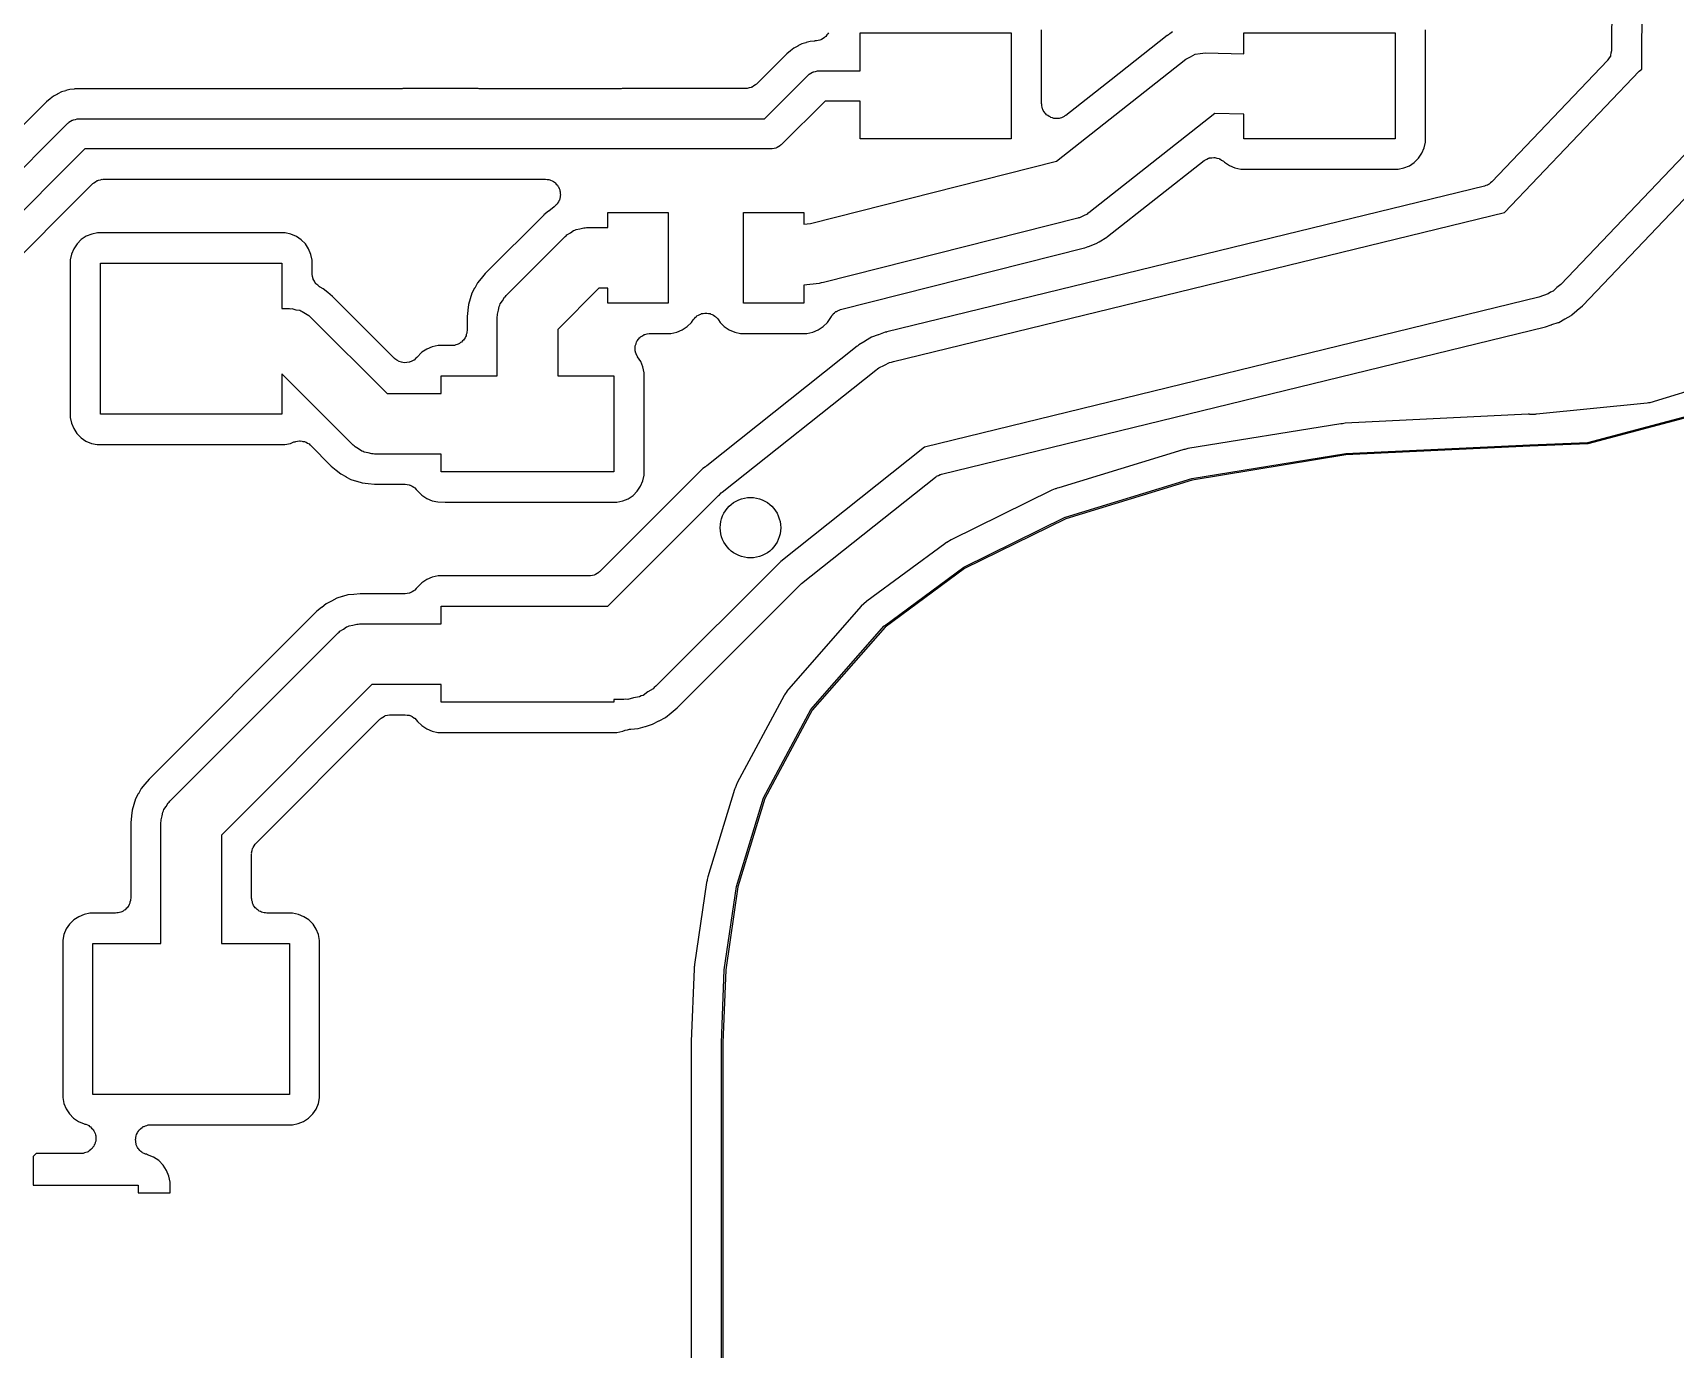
# Model space of a CAD drawing. Extents: x 69.6 to 139.6, y -158 to -61.
# Drawn here: x 123.03 to 133.89, y -107.06 to -98.35 of the extents above; entities that cross this region are included whole.
import ezdxf

# ---------------------------------------------------------------- set-up
doc = ezdxf.new("R2010")
doc.units = 0
doc.header["$MEASUREMENT"] = 0
doc.layers.add('BLACK', color=7, linetype='CONTINUOUS')

msp = doc.modelspace()

# ---------------------------------------------------------------- linework, layer by layer
at = {"layer": 'Black'}
for p, q in [((133.672, -98.5913), (133.682, -96.1559)), ((133.473, -98.1419), (133.472, -98.4656)), ((128.115, -98.4248), (128.089, -98.4383)), ((128.089, -98.4383), (128.089, -98.4385)), ((128.142, -98.4168), (128.115, -98.4248)), ((128.143, -98.4166), (128.142, -98.4168)), ((128.171, -98.4082), (128.143, -98.4165)), ((128.143, -98.4165), (128.143, -98.4166)), ((128.199, -98.4057), (128.171, -98.4082)), ((128.2, -98.4056), (128.199, -98.4057)), ((128.213, -98.4044), (128.2, -98.4056)), ((128.2, -98.4056), (128.2, -98.4056)), ((128.224, -98.4014), (128.213, -98.4044)), ((128.235, -98.3998), (128.224, -98.4014)), ((128.24, -98.3968), (128.235, -98.3998)), ((128.246, -98.3951), (128.24, -98.3968)), ((128.255, -98.3886), (128.246, -98.3951)), ((128.265, -98.3833), (128.255, -98.3886)), ((128.269, -98.3785), (128.265, -98.3833)), ((128.274, -98.3749), (128.269, -98.3785)), ((128.281, -98.3656), (128.274, -98.3749)), ((128.288, -98.3573), (128.281, -98.3656)), ((128.291, -98.3514), (128.288, -98.3573)), ((128.5, -98.6025), (128.5, -98.352)), ((128.5, -98.352), (129.5, -98.352)), ((129.5, -98.352), (129.5, -99.053)), ((129.701, -98.8192), (129.7, -98.3324)), ((130.533, -98.37), (130.161, -98.6628)), ((130.534, -98.3691), (130.533, -98.37)), ((130.541, -98.3648), (130.534, -98.3691)), ((130.545, -98.3613), (130.541, -98.3648)), ((130.55, -98.3588), (130.545, -98.3613)), ((130.567, -98.3452), (130.55, -98.3588)), ((131.04, -98.4898), (131.04, -98.352)), ((131.04, -98.352), (132.04, -98.352)), ((132.04, -98.352), (132.04, -99.053)), ((132.241, -99.0253), (132.24, -98.3324)), ((128.015, -98.4906), (127.815, -98.6907)), ((128.04, -98.4708), (128.015, -98.4906)), ((128.015, -98.4906), (128.015, -98.4906)), ((128.041, -98.4702), (128.04, -98.4704)), ((128.04, -98.4704), (128.04, -98.4708)), ((128.063, -98.452), (128.041, -98.4702)), ((128.088, -98.4388), (128.063, -98.452)), ((128.089, -98.4385), (128.088, -98.4388)), ((129.8, -99.2012), (130.656, -98.5262)), ((130.656, -98.5262), (130.687, -98.51)), ((130.687, -98.51), (130.717, -98.4937)), ((130.717, -98.4936), (130.718, -98.4934)), ((130.717, -98.4937), (130.717, -98.4936)), ((130.718, -98.4934), (130.751, -98.4884)), ((130.751, -98.4884), (130.785, -98.4834)), ((130.785, -98.4834), (131.04, -98.4898)), ((133.444, -98.5342), (132.679, -99.3376)), ((133.446, -98.5317), (133.444, -98.5342)), ((133.448, -98.5298), (133.446, -98.5317)), ((133.456, -98.5173), (133.448, -98.5298)), ((133.464, -98.5053), (133.456, -98.5173)), ((133.466, -98.4998), (133.464, -98.5024)), ((133.464, -98.5024), (133.464, -98.5053)), ((133.468, -98.4856), (133.466, -98.4998)), ((133.472, -98.4715), (133.468, -98.4856)), ((133.472, -98.4656), (133.472, -98.4686)), ((133.472, -98.4686), (133.472, -98.4715)), ((127.869, -98.92), (128.157, -98.6318)), ((128.157, -98.6318), (128.16, -98.6293)), ((128.16, -98.6293), (128.163, -98.6259)), ((128.163, -98.6259), (128.175, -98.6194)), ((128.175, -98.6194), (128.185, -98.6119)), ((128.185, -98.6119), (128.189, -98.6107)), ((128.189, -98.6107), (128.193, -98.6085)), ((128.193, -98.6085), (128.206, -98.6063)), ((128.206, -98.6063), (128.219, -98.6029)), ((128.219, -98.6029), (128.223, -98.6033)), ((128.223, -98.6033), (128.227, -98.6025)), ((128.227, -98.6025), (128.5, -98.6025)), ((132.763, -99.5394), (133.654, -98.6047)), ((133.654, -98.6047), (133.672, -98.5913)), ((123.191, -98.7563), (123.165, -98.7695)), ((123.192, -98.7558), (123.191, -98.756)), ((123.191, -98.756), (123.191, -98.7563)), ((123.217, -98.7423), (123.192, -98.7558)), ((123.245, -98.7343), (123.217, -98.7423)), ((123.246, -98.734), (123.245, -98.7341)), ((123.245, -98.7341), (123.245, -98.7343)), ((123.273, -98.7257), (123.246, -98.734)), ((123.302, -98.7232), (123.273, -98.7257)), ((123.303, -98.7231), (123.302, -98.7231)), ((123.302, -98.7231), (123.302, -98.7232)), ((123.309, -98.7225), (123.303, -98.7231)), ((125.453, -98.7225), (123.309, -98.7225)), ((125.461, -98.721), (125.453, -98.7225)), ((125.47, -98.7217), (125.461, -98.721)), ((125.476, -98.72), (125.47, -98.7217)), ((125.974, -98.72), (125.476, -98.72)), ((125.98, -98.7217), (125.974, -98.72)), ((125.989, -98.721), (125.98, -98.7217)), ((125.997, -98.7225), (125.989, -98.721)), ((126.902, -98.7225), (125.997, -98.7225)), ((126.911, -98.721), (126.902, -98.7225)), ((126.92, -98.7217), (126.911, -98.721)), ((126.926, -98.72), (126.92, -98.7217)), ((127.744, -98.72), (126.926, -98.72)), ((127.749, -98.7192), (127.744, -98.72)), ((127.753, -98.7196), (127.749, -98.7192)), ((127.766, -98.7162), (127.753, -98.7196)), ((127.779, -98.714), (127.766, -98.7162)), ((127.782, -98.7118), (127.779, -98.714)), ((127.787, -98.7106), (127.782, -98.7118)), ((127.797, -98.7031), (127.787, -98.7106)), ((127.809, -98.6966), (127.797, -98.7031)), ((127.811, -98.6932), (127.809, -98.6966)), ((127.815, -98.6907), (127.811, -98.6932)), ((130.161, -98.6628), (129.862, -98.8978)), ((123.118, -98.8081), (116.485, -105.441)), ((123.142, -98.7883), (123.118, -98.8081)), ((123.118, -98.8081), (123.118, -98.8081)), ((123.143, -98.7879), (123.142, -98.7883)), ((123.165, -98.7695), (123.143, -98.7877)), ((123.143, -98.7877), (123.143, -98.7879)), ((128.269, -98.8025), (127.981, -99.0907)), ((128.5, -98.8025), (128.269, -98.8025)), ((128.5, -99.053), (128.5, -98.8025)), ((129.702, -98.8263), (129.701, -98.8192)), ((129.702, -98.8335), (129.702, -98.8263)), ((129.705, -98.8433), (129.702, -98.8335)), ((129.707, -98.8534), (129.705, -98.8433)), ((129.71, -98.8596), (129.707, -98.8534)), ((129.712, -98.8664), (129.71, -98.8596)), ((129.719, -98.8746), (129.712, -98.8664)), ((115.559, -106.65), (123.259, -98.9493)), ((123.259, -98.9493), (123.263, -98.9468)), ((123.263, -98.9468), (123.266, -98.9434)), ((123.266, -98.9434), (123.277, -98.9369)), ((123.277, -98.9369), (123.288, -98.9294)), ((123.288, -98.9294), (123.292, -98.9282)), ((123.292, -98.9282), (123.296, -98.926)), ((123.296, -98.926), (123.309, -98.9238)), ((123.309, -98.9238), (123.321, -98.9204)), ((123.321, -98.9204), (123.326, -98.9208)), ((123.326, -98.9208), (123.33, -98.92)), ((123.33, -98.92), (127.869, -98.92)), ((129.724, -98.8835), (129.719, -98.8746)), ((129.729, -98.8881), (129.724, -98.8835)), ((129.734, -98.8937), (129.729, -98.8881)), ((129.743, -98.8992), (129.734, -98.8937)), ((129.751, -98.9058), (129.743, -98.8992)), ((129.757, -98.9083), (129.751, -98.9058)), ((129.763, -98.912), (129.757, -98.9083)), ((129.773, -98.9141), (129.763, -98.912)), ((129.783, -98.9177), (129.773, -98.9141)), ((129.79, -98.9177), (129.783, -98.9177)), ((129.797, -98.9191), (129.79, -98.9177)), ((129.808, -98.9177), (129.797, -98.9191)), ((129.818, -98.9177), (129.808, -98.9177)), ((129.825, -98.9152), (129.818, -98.9177)), ((129.832, -98.9142), (129.825, -98.9152)), ((129.841, -98.9093), (129.832, -98.9142)), ((129.851, -98.9058), (129.841, -98.9093)), ((129.856, -98.9012), (129.851, -98.9058)), ((129.862, -98.8978), (129.856, -98.9012)), ((130.847, -98.8851), (130.014, -99.5417)), ((131.04, -98.8899), (130.847, -98.8851)), ((131.04, -99.053), (131.04, -98.8899)), ((129.5, -99.053), (128.5, -99.053)), ((132.04, -99.053), (131.04, -99.053)), ((132.232, -99.1125), (132.24, -99.074)), ((132.24, -99.074), (132.241, -99.0253)), ((134.088, -99.0185), (133.137, -100.017)), ((123.371, -99.12), (115.7, -106.791)), ((127.91, -99.12), (123.371, -99.12)), ((127.914, -99.1192), (127.91, -99.12)), ((127.919, -99.1196), (127.914, -99.1192)), ((127.931, -99.1162), (127.919, -99.1196)), ((127.944, -99.114), (127.931, -99.1162)), ((127.948, -99.1118), (127.944, -99.114)), ((127.952, -99.1106), (127.948, -99.1118)), ((127.963, -99.1031), (127.952, -99.1106)), ((127.974, -99.0966), (127.963, -99.1031)), ((127.977, -99.0932), (127.974, -99.0966)), ((127.981, -99.0907), (127.977, -99.0932)), ((130.138, -99.6988), (130.776, -99.1969)), ((130.776, -99.1969), (130.779, -99.1955)), ((130.779, -99.1955), (130.781, -99.1934)), ((130.781, -99.1934), (130.794, -99.1873)), ((130.794, -99.1873), (130.806, -99.1805)), ((130.806, -99.1805), (130.809, -99.1801)), ((130.809, -99.1801), (130.812, -99.1788)), ((130.812, -99.1788), (130.827, -99.1776)), ((130.827, -99.1776), (130.841, -99.1755)), ((130.841, -99.1755), (130.844, -99.1761)), ((130.844, -99.1761), (130.847, -99.1759)), ((130.847, -99.1759), (130.861, -99.1797)), ((130.861, -99.1797), (130.875, -99.1826)), ((130.875, -99.1826), (130.877, -99.1842)), ((130.877, -99.1842), (130.88, -99.185)), ((130.88, -99.185), (130.892, -99.1933)), ((130.892, -99.1933), (130.904, -99.2009)), ((132.167, -99.2088), (132.195, -99.1811)), ((132.195, -99.1811), (132.217, -99.1486)), ((132.217, -99.1486), (132.232, -99.1125)), ((133.282, -100.155), (134.23, -99.1599)), ((128.173, -99.6131), (129.8, -99.2012)), ((130.904, -99.2009), (130.906, -99.2033)), ((130.906, -99.2033), (130.909, -99.205)), ((130.909, -99.205), (130.912, -99.2079)), ((130.912, -99.2079), (130.944, -99.2298)), ((130.944, -99.2298), (130.98, -99.245)), ((130.98, -99.245), (131.019, -99.2529)), ((131.019, -99.2529), (131.067, -99.2532)), ((131.067, -99.2532), (132.06, -99.253)), ((132.06, -99.253), (132.098, -99.2454)), ((132.098, -99.2454), (132.135, -99.2305)), ((132.135, -99.2305), (132.167, -99.2088)), ((118.65, -104.124), (123.425, -99.3493)), ((123.425, -99.3493), (123.429, -99.3468)), ((123.429, -99.3468), (123.431, -99.3434)), ((123.431, -99.3434), (123.443, -99.3369)), ((123.443, -99.3369), (123.453, -99.3294)), ((123.453, -99.3294), (123.458, -99.3282)), ((123.458, -99.3282), (123.461, -99.326)), ((123.461, -99.326), (123.474, -99.3238)), ((123.474, -99.3238), (123.487, -99.3204)), ((123.487, -99.3204), (123.491, -99.3208)), ((123.491, -99.3208), (123.496, -99.32)), ((123.496, -99.32), (126.419, -99.32)), ((126.419, -99.32), (126.43, -99.3219)), ((126.43, -99.3219), (126.441, -99.3224)), ((126.441, -99.3224), (126.447, -99.3249)), ((126.447, -99.3249), (126.453, -99.326)), ((126.453, -99.326), (126.463, -99.3315)), ((126.463, -99.3315), (126.473, -99.3357)), ((126.473, -99.3357), (126.478, -99.3401)), ((126.478, -99.3401), (126.483, -99.3434)), ((126.483, -99.3434), (126.49, -99.3518)), ((126.49, -99.3518), (126.498, -99.3592)), ((126.498, -99.3592), (126.501, -99.365)), ((126.501, -99.365), (126.506, -99.37)), ((126.506, -99.37), (126.509, -99.3803)), ((126.509, -99.3803), (126.514, -99.3901)), ((126.514, -99.3901), (126.515, -99.3965)), ((126.515, -99.3965), (126.517, -99.4026)), ((126.517, -99.4026), (126.517, -99.4136)), ((126.517, -99.4136), (126.519, -99.4245)), ((132.631, -99.3658), (128.678, -100.329)), ((132.641, -99.3613), (132.631, -99.3658)), ((132.651, -99.3582), (132.641, -99.3613)), ((132.657, -99.3544), (132.651, -99.3582)), ((132.662, -99.3518), (132.657, -99.3544)), ((132.67, -99.3442), (132.662, -99.3518)), ((132.679, -99.3376), (132.67, -99.3442)), ((126.476, -99.5018), (126.441, -99.5302)), ((126.478, -99.5005), (126.476, -99.5018)), ((126.48, -99.4988), (126.478, -99.5005)), ((126.481, -99.498), (126.48, -99.4988)), ((126.483, -99.4966), (126.481, -99.498)), ((126.487, -99.4916), (126.483, -99.4966)), ((126.493, -99.4877), (126.487, -99.4916)), ((126.499, -99.4784), (126.493, -99.4877)), ((126.506, -99.47), (126.499, -99.4784)), ((126.508, -99.4639), (126.506, -99.47)), ((126.511, -99.4584), (126.508, -99.4639)), ((126.514, -99.4477), (126.511, -99.4584)), ((126.517, -99.4374), (126.514, -99.4477)), ((126.519, -99.4245), (126.517, -99.4309)), ((126.517, -99.4309), (126.517, -99.4374)), ((126.407, -99.5574), (126.021, -99.9437)), ((126.408, -99.5565), (126.407, -99.5574)), ((126.44, -99.5309), (126.408, -99.5565)), ((126.408, -99.5565), (126.408, -99.5565)), ((126.441, -99.5302), (126.44, -99.5305)), ((126.44, -99.5305), (126.44, -99.5309)), ((126.831, -99.64), (126.831, -99.5403)), ((126.831, -99.5403), (127.23, -99.5403)), ((127.23, -99.5403), (127.23, -100.14)), ((127.73, -99.8256), (127.73, -99.5403)), ((127.73, -99.5403), (128.129, -99.5403)), ((128.129, -99.5403), (128.129, -99.6178)), ((128.129, -99.6178), (128.173, -99.6131)), ((129.94, -99.5785), (128.258, -100.004)), ((128.721, -100.525), (132.763, -99.5394)), ((129.946, -99.5756), (129.94, -99.5785)), ((129.953, -99.5746), (129.946, -99.5756)), ((129.978, -99.5614), (129.953, -99.5746)), ((130.003, -99.55), (129.978, -99.5614)), ((130.008, -99.545), (130.003, -99.55)), ((130.014, -99.5417), (130.008, -99.545)), ((123.348, -99.7193), (123.32, -99.7469)), ((123.381, -99.6976), (123.348, -99.7193)), ((123.417, -99.6826), (123.381, -99.6976)), ((123.455, -99.675), (123.417, -99.6826)), ((124.647, -99.6748), (123.455, -99.675)), ((124.696, -99.6751), (124.647, -99.6748)), ((124.734, -99.683), (124.696, -99.6751)), ((124.771, -99.6982), (124.734, -99.683)), ((124.803, -99.7201), (124.771, -99.6982)), ((124.831, -99.748), (124.803, -99.7201)), ((126.159, -100.089), (126.549, -99.6986)), ((126.549, -99.6986), (126.556, -99.6935)), ((126.556, -99.6935), (126.561, -99.6868)), ((126.561, -99.6868), (126.584, -99.6737)), ((126.584, -99.6737), (126.605, -99.6587)), ((126.605, -99.6587), (126.614, -99.6565)), ((126.614, -99.6565), (126.622, -99.6521)), ((126.622, -99.6521), (126.647, -99.6475)), ((126.647, -99.6475), (126.673, -99.6408)), ((126.673, -99.6408), (126.681, -99.6415)), ((126.681, -99.6415), (126.69, -99.64)), ((126.69, -99.64), (126.831, -99.64)), ((130.063, -99.7452), (130.082, -99.734)), ((130.082, -99.7337), (130.083, -99.7332)), ((130.082, -99.734), (130.082, -99.7337)), ((130.083, -99.7332), (130.132, -99.7035)), ((130.132, -99.7035), (130.133, -99.7028)), ((130.133, -99.7028), (130.138, -99.6988)), ((123.283, -99.8156), (123.275, -99.854)), ((123.298, -99.7794), (123.283, -99.8156)), ((123.32, -99.7469), (123.298, -99.7794)), ((124.852, -99.7807), (124.831, -99.748)), ((124.867, -99.8169), (124.852, -99.7807)), ((124.875, -99.8554), (124.867, -99.8169)), ((127.73, -99.8262), (127.73, -99.8256)), ((127.73, -99.8274), (127.73, -99.8262)), ((127.73, -100.14), (127.73, -99.8274)), ((128.371, -100.182), (129.984, -99.7739)), ((129.984, -99.7738), (129.987, -99.773)), ((129.984, -99.7739), (129.984, -99.7738)), ((129.984, -99.7738), (129.984, -99.7738)), ((129.987, -99.773), (130.01, -99.7647)), ((130.01, -99.7645), (130.011, -99.7642)), ((130.01, -99.7647), (130.01, -99.7645)), ((130.011, -99.7642), (130.063, -99.7452)), ((123.275, -99.854), (123.275, -99.9027)), ((123.275, -99.9027), (123.275, -100.895)), ((123.475, -100.875), (123.475, -99.875)), ((123.475, -99.875), (124.675, -99.875)), ((124.675, -99.875), (124.675, -100.175)), ((124.875, -99.9445), (124.875, -99.8554)), ((124.875, -99.946), (124.875, -99.9445)), ((124.875, -99.9476), (124.875, -99.946)), ((124.878, -99.9631), (124.875, -99.9476)), ((126.021, -99.9437), (125.994, -99.9756)), ((124.881, -99.9787), (124.878, -99.9631)), ((124.882, -99.98), (124.881, -99.9787)), ((124.882, -99.9816), (124.882, -99.98)), ((124.891, -99.995), (124.882, -99.9816)), ((124.898, -100.009), (124.891, -99.995)), ((124.9, -100.01), (124.898, -100.009)), ((124.9, -100.011), (124.9, -100.01)), ((124.913, -100.021), (124.9, -100.011)), ((124.925, -100.031), (124.913, -100.021)), ((124.927, -100.032), (124.925, -100.031)), ((124.928, -100.033), (124.927, -100.032)), ((124.949, -100.044), (124.928, -100.033)), ((124.979, -100.069), (124.949, -100.044)), ((125.95, -100.041), (125.932, -100.074)), ((125.951, -100.04), (125.95, -100.041)), ((125.969, -100.006), (125.951, -100.04)), ((125.951, -100.04), (125.951, -100.04)), ((125.994, -99.9764), (125.969, -100.006)), ((125.994, -99.9756), (125.994, -99.9759)), ((125.994, -99.9759), (125.994, -99.9764)), ((126.773, -100.04), (126.5, -100.313)), ((126.831, -100.04), (126.773, -100.04)), ((126.831, -100.14), (126.831, -100.04)), ((128.23, -100.009), (128.129, -100.02)), ((128.129, -100.02), (128.129, -100.14)), ((128.243, -100.005), (128.23, -100.009)), ((128.258, -100.004), (128.243, -100.005)), ((133.069, -100.067), (133.053, -100.079)), ((133.086, -100.06), (133.069, -100.067)), ((133.11, -100.037), (133.086, -100.06)), ((133.137, -100.017), (133.11, -100.037)), ((124.675, -100.175), (124.725, -100.175)), ((124.725, -100.175), (124.734, -100.177)), ((124.734, -100.177), (124.742, -100.176)), ((124.742, -100.176), (124.768, -100.183)), ((125.011, -100.096), (124.979, -100.069)), ((124.979, -100.069), (124.979, -100.069)), ((124.979, -100.069), (124.979, -100.069)), ((125.421, -100.505), (125.011, -100.096)), ((125.909, -100.149), (125.905, -100.187)), ((125.92, -100.112), (125.909, -100.149)), ((125.921, -100.111), (125.92, -100.112)), ((125.92, -100.112), (125.92, -100.112)), ((125.932, -100.074), (125.921, -100.111)), ((126.108, -100.187), (126.112, -100.162)), ((126.112, -100.162), (126.116, -100.154)), ((126.116, -100.154), (126.119, -100.145)), ((126.119, -100.145), (126.134, -100.124)), ((126.134, -100.124), (126.147, -100.101)), ((126.147, -100.101), (126.154, -100.096)), ((126.154, -100.096), (126.159, -100.089)), ((127.23, -100.14), (126.831, -100.14)), ((128.129, -100.14), (127.73, -100.14)), ((132.991, -100.101), (128.927, -101.092)), ((133.021, -100.088), (132.991, -100.101)), ((133.053, -100.079), (133.021, -100.088)), ((133.244, -100.187), (133.28, -100.157)), ((133.28, -100.157), (133.282, -100.155)), ((124.768, -100.183), (124.793, -100.187)), ((124.793, -100.187), (124.801, -100.191)), ((124.801, -100.191), (124.81, -100.194)), ((124.81, -100.194), (124.831, -100.209)), ((124.831, -100.209), (124.854, -100.222)), ((124.854, -100.222), (124.859, -100.229)), ((124.859, -100.229), (124.866, -100.234)), ((124.866, -100.234), (125.371, -100.738)), ((125.905, -100.188), (125.9, -100.229)), ((125.9, -100.229), (125.9, -100.229)), ((125.9, -100.229), (125.9, -100.23)), ((125.9, -100.23), (125.9, -100.32)), ((125.905, -100.187), (125.905, -100.188)), ((125.905, -100.188), (125.905, -100.188)), ((126.1, -100.23), (126.102, -100.221)), ((126.1, -100.62), (126.1, -100.23)), ((126.101, -100.213), (126.108, -100.187)), ((126.102, -100.221), (126.101, -100.213)), ((127.357, -100.295), (127.385, -100.268)), ((127.385, -100.268), (127.397, -100.249)), ((127.397, -100.249), (127.405, -100.242)), ((127.405, -100.242), (127.411, -100.233)), ((127.411, -100.233), (127.417, -100.229)), ((127.417, -100.229), (127.421, -100.224)), ((127.421, -100.224), (127.431, -100.22)), ((127.431, -100.22), (127.44, -100.214)), ((127.44, -100.214), (127.446, -100.212)), ((127.446, -100.212), (127.452, -100.209)), ((127.452, -100.209), (127.463, -100.208)), ((127.463, -100.208), (127.474, -100.205)), ((127.474, -100.205), (127.48, -100.206)), ((127.48, -100.206), (127.487, -100.206)), ((127.487, -100.206), (127.497, -100.208)), ((127.497, -100.208), (127.508, -100.209)), ((127.508, -100.209), (127.514, -100.212)), ((127.514, -100.212), (127.521, -100.214)), ((127.521, -100.214), (127.53, -100.22)), ((127.53, -100.22), (127.539, -100.225)), ((127.539, -100.225), (127.544, -100.23)), ((127.544, -100.23), (127.549, -100.233)), ((127.549, -100.233), (127.556, -100.242)), ((127.556, -100.242), (127.563, -100.25)), ((127.563, -100.25), (127.574, -100.267)), ((127.574, -100.267), (127.602, -100.295)), ((128.256, -100.295), (128.284, -100.268)), ((128.284, -100.268), (128.311, -100.227)), ((128.311, -100.227), (128.312, -100.227)), ((128.312, -100.227), (128.315, -100.22)), ((128.315, -100.22), (128.319, -100.216)), ((128.319, -100.216), (128.323, -100.211)), ((128.323, -100.211), (128.332, -100.204)), ((128.332, -100.204), (128.34, -100.196)), ((128.34, -100.196), (128.345, -100.194)), ((128.345, -100.194), (128.35, -100.19)), ((128.35, -100.19), (128.361, -100.187)), ((128.361, -100.187), (128.371, -100.182)), ((133.034, -100.297), (133.073, -100.283)), ((133.073, -100.283), (133.075, -100.283)), ((133.075, -100.283), (133.076, -100.282)), ((133.076, -100.282), (133.119, -100.268)), ((133.119, -100.268), (133.124, -100.267)), ((133.124, -100.267), (133.162, -100.244)), ((133.162, -100.244), (133.164, -100.244)), ((133.164, -100.244), (133.165, -100.243)), ((133.165, -100.243), (133.205, -100.221)), ((133.205, -100.221), (133.209, -100.218)), ((133.209, -100.218), (133.242, -100.189)), ((133.242, -100.189), (133.243, -100.188)), ((133.243, -100.188), (133.244, -100.187)), ((125.87, -100.39), (125.864, -100.397)), ((125.877, -100.385), (125.87, -100.39)), ((125.881, -100.377), (125.877, -100.385)), ((125.887, -100.37), (125.881, -100.377)), ((125.89, -100.362), (125.887, -100.37)), ((125.894, -100.355), (125.89, -100.362)), ((125.895, -100.346), (125.894, -100.355)), ((125.898, -100.338), (125.895, -100.346)), ((125.9, -100.32), (125.898, -100.329)), ((125.898, -100.329), (125.898, -100.338)), ((126.5, -100.313), (126.5, -100.62)), ((127.022, -100.395), (127.024, -100.393)), ((127.024, -100.393), (127.025, -100.39)), ((127.025, -100.39), (127.034, -100.379)), ((127.034, -100.379), (127.043, -100.367)), ((127.043, -100.367), (127.045, -100.366)), ((127.045, -100.366), (127.047, -100.363)), ((127.047, -100.363), (127.06, -100.356)), ((127.06, -100.356), (127.072, -100.348)), ((127.072, -100.348), (127.075, -100.347)), ((127.075, -100.347), (127.077, -100.346)), ((127.077, -100.346), (127.091, -100.343)), ((127.091, -100.343), (127.105, -100.34)), ((127.105, -100.34), (127.108, -100.34)), ((127.108, -100.34), (127.112, -100.34)), ((127.112, -100.34), (127.249, -100.34)), ((127.249, -100.34), (127.288, -100.332)), ((127.288, -100.332), (127.324, -100.317)), ((127.324, -100.317), (127.357, -100.295)), ((127.602, -100.295), (127.635, -100.317)), ((127.635, -100.317), (127.671, -100.332)), ((127.671, -100.332), (127.709, -100.34)), ((127.709, -100.34), (127.758, -100.34)), ((127.758, -100.34), (128.149, -100.34)), ((128.149, -100.34), (128.187, -100.332)), ((128.187, -100.332), (128.223, -100.317)), ((128.223, -100.317), (128.256, -100.295)), ((128.533, -100.392), (128.491, -100.416)), ((128.534, -100.391), (128.533, -100.392)), ((128.536, -100.39), (128.534, -100.391)), ((128.575, -100.365), (128.536, -100.39)), ((128.621, -100.349), (128.575, -100.365)), ((128.622, -100.349), (128.621, -100.349)), ((128.623, -100.349), (128.622, -100.349)), ((128.667, -100.332), (128.623, -100.349)), ((128.674, -100.331), (128.667, -100.332)), ((128.678, -100.329), (128.674, -100.331)), ((129.038, -101.271), (133.034, -100.297)), ((125.567, -100.499), (125.562, -100.504)), ((125.601, -100.465), (125.567, -100.499)), ((125.567, -100.499), (125.567, -100.499)), ((125.634, -100.443), (125.601, -100.465)), ((125.67, -100.428), (125.634, -100.443)), ((125.709, -100.42), (125.67, -100.428)), ((125.8, -100.42), (125.709, -100.42)), ((125.809, -100.419), (125.8, -100.42)), ((125.817, -100.419), (125.809, -100.419)), ((125.826, -100.416), (125.817, -100.419)), ((125.834, -100.414), (125.826, -100.416)), ((125.842, -100.41), (125.834, -100.414)), ((125.85, -100.407), (125.842, -100.41)), ((125.857, -100.401), (125.85, -100.407)), ((125.864, -100.397), (125.857, -100.401)), ((127.012, -100.429), (127.013, -100.426)), ((127.013, -100.443), (127.012, -100.429)), ((127.013, -100.422), (127.018, -100.409)), ((127.013, -100.426), (127.013, -100.422)), ((127.013, -100.457), (127.013, -100.443)), ((127.014, -100.46), (127.013, -100.457)), ((127.014, -100.463), (127.014, -100.46)), ((127.02, -100.476), (127.014, -100.463)), ((127.018, -100.409), (127.022, -100.395)), ((127.025, -100.49), (127.02, -100.476)), ((127.027, -100.492), (127.025, -100.49)), ((127.028, -100.495), (127.027, -100.492)), ((127.049, -100.526), (127.028, -100.495)), ((128.48, -100.425), (127.486, -101.216)), ((128.482, -100.424), (128.48, -100.425)), ((128.485, -100.422), (128.482, -100.424)), ((128.491, -100.416), (128.485, -100.422)), ((125.147, -101.079), (124.675, -100.608)), ((124.675, -100.608), (124.675, -100.875)), ((125.422, -100.506), (125.421, -100.505)), ((125.422, -100.507), (125.422, -100.506)), ((125.436, -100.516), (125.422, -100.507)), ((125.45, -100.525), (125.436, -100.516)), ((125.45, -100.526), (125.45, -100.525)), ((125.451, -100.526), (125.45, -100.526)), ((125.467, -100.53), (125.451, -100.526)), ((125.483, -100.534), (125.467, -100.53)), ((125.484, -100.534), (125.483, -100.534)), ((125.485, -100.535), (125.484, -100.534)), ((125.501, -100.533), (125.485, -100.535)), ((125.518, -100.531), (125.501, -100.533)), ((125.519, -100.531), (125.518, -100.531)), ((125.534, -100.524), (125.519, -100.531)), ((125.519, -100.531), (125.519, -100.531)), ((125.549, -100.517), (125.534, -100.524)), ((125.55, -100.516), (125.549, -100.517)), ((125.551, -100.516), (125.55, -100.516)), ((125.562, -100.504), (125.551, -100.516)), ((127.064, -100.562), (127.049, -100.526)), ((127.072, -100.601), (127.064, -100.562)), ((127.072, -101.228), (127.072, -100.601)), ((127.588, -101.39), (128.605, -100.582)), ((128.605, -100.582), (128.616, -100.575)), ((128.616, -100.575), (128.625, -100.567)), ((128.625, -100.567), (128.662, -100.551)), ((128.662, -100.551), (128.696, -100.532)), ((128.696, -100.532), (128.709, -100.53)), ((128.709, -100.53), (128.721, -100.525)), ((134.415, -100.589), (133.726, -100.798)), ((125.728, -100.738), (125.728, -100.62)), ((125.728, -100.62), (126.1, -100.62)), ((126.5, -100.62), (126.871, -100.62)), ((126.871, -100.62), (126.871, -101.255)), ((133.314, -101.061), (134.655, -100.704)), ((134.659, -100.714), (133.316, -101.071)), ((125.371, -100.738), (125.728, -100.738)), ((133.707, -100.802), (132.976, -100.875)), ((133.716, -100.8), (133.707, -100.802)), ((133.726, -100.798), (133.716, -100.8)), ((123.275, -100.895), (123.283, -100.933)), ((123.283, -100.933), (123.298, -100.969)), ((124.675, -100.875), (123.475, -100.875)), ((131.687, -100.937), (131.682, -100.938)), ((131.692, -100.937), (131.687, -100.937)), ((131.709, -100.934), (131.692, -100.937)), ((132.92, -100.875), (131.709, -100.934)), ((132.925, -100.875), (132.92, -100.875)), ((132.929, -100.875), (132.925, -100.875)), ((132.932, -100.876), (132.929, -100.875)), ((132.966, -100.876), (132.932, -100.876)), ((132.971, -100.875), (132.966, -100.876)), ((132.976, -100.875), (132.971, -100.875)), ((123.298, -100.969), (123.319, -101.002)), ((123.319, -101.002), (123.347, -101.03)), ((123.347, -101.03), (123.379, -101.052)), ((131.68, -100.938), (130.668, -101.102)), ((131.682, -100.938), (131.68, -100.938)), ((123.379, -101.052), (123.416, -101.067)), ((123.416, -101.067), (123.454, -101.075)), ((123.454, -101.075), (123.503, -101.075)), ((123.503, -101.075), (124.695, -101.075)), ((124.695, -101.075), (124.733, -101.067)), ((124.733, -101.067), (124.755, -101.058)), ((124.755, -101.058), (124.762, -101.057)), ((124.762, -101.057), (124.768, -101.054)), ((124.768, -101.054), (124.779, -101.053)), ((124.779, -101.053), (124.789, -101.051)), ((124.789, -101.051), (124.796, -101.052)), ((124.796, -101.052), (124.802, -101.051)), ((124.802, -101.051), (124.813, -101.054)), ((124.813, -101.054), (124.824, -101.055)), ((124.824, -101.055), (124.83, -101.058)), ((124.83, -101.058), (124.836, -101.06)), ((124.836, -101.06), (124.845, -101.066)), ((124.845, -101.066), (124.855, -101.071)), ((124.855, -101.071), (124.859, -101.076)), ((124.859, -101.076), (124.864, -101.08)), ((124.864, -101.08), (125.002, -101.217)), ((125.154, -101.084), (125.147, -101.079)), ((125.159, -101.091), (125.154, -101.084)), ((125.182, -101.104), (125.159, -101.091)), ((125.203, -101.119), (125.182, -101.104)), ((125.212, -101.122), (125.203, -101.119)), ((125.22, -101.126), (125.212, -101.122)), ((125.245, -101.13), (125.22, -101.126)), ((125.271, -101.137), (125.245, -101.13)), ((125.279, -101.136), (125.271, -101.137)), ((125.288, -101.138), (125.279, -101.136)), ((125.728, -101.138), (125.288, -101.138)), ((125.728, -101.255), (125.728, -101.138)), ((128.927, -101.092), (127.975, -101.849)), ((130.635, -101.11), (129.815, -101.361)), ((130.642, -101.108), (130.635, -101.11)), ((130.646, -101.107), (130.642, -101.108)), ((130.649, -101.107), (130.646, -101.107)), ((130.668, -101.102), (130.649, -101.107)), ((130.696, -101.3), (131.713, -101.134)), ((131.715, -101.144), (130.698, -101.31)), ((131.713, -101.134), (131.714, -101.134)), ((131.714, -101.134), (132.931, -101.076)), ((131.714, -101.134), (131.714, -101.134)), ((132.932, -101.086), (131.715, -101.144)), ((132.931, -101.076), (133.314, -101.061)), ((132.931, -101.076), (132.931, -101.076)), ((132.931, -101.076), (132.931, -101.076)), ((133.315, -101.071), (132.932, -101.086)), ((132.932, -101.086), (132.932, -101.086)), ((132.932, -101.086), (132.932, -101.086)), ((133.316, -101.071), (133.315, -101.071)), ((133.316, -101.071), (133.316, -101.071)), ((125.002, -101.217), (125.034, -101.244)), ((125.034, -101.244), (125.034, -101.244)), ((125.034, -101.244), (125.034, -101.244)), ((125.034, -101.244), (125.064, -101.269)), ((126.871, -101.255), (125.728, -101.255)), ((127.071, -101.277), (127.072, -101.228)), ((127.46, -101.233), (127.384, -101.308)), ((127.478, -101.222), (127.46, -101.233)), ((127.482, -101.218), (127.478, -101.222)), ((127.486, -101.216), (127.482, -101.218)), ((125.064, -101.269), (125.098, -101.287)), ((125.098, -101.287), (125.098, -101.287)), ((125.098, -101.287), (125.099, -101.288)), ((125.099, -101.288), (125.132, -101.306)), ((125.132, -101.306), (125.169, -101.317)), ((125.169, -101.317), (125.17, -101.318)), ((125.17, -101.318), (125.17, -101.318)), ((125.17, -101.318), (125.207, -101.329)), ((125.207, -101.329), (125.245, -101.333)), ((125.245, -101.333), (125.246, -101.333)), ((125.246, -101.333), (125.246, -101.333)), ((125.246, -101.333), (125.287, -101.338)), ((125.287, -101.338), (125.287, -101.338)), ((125.287, -101.338), (125.288, -101.338)), ((125.288, -101.338), (125.49, -101.338)), ((125.49, -101.338), (125.504, -101.34)), ((125.504, -101.34), (125.518, -101.342)), ((125.518, -101.342), (125.521, -101.343)), ((125.521, -101.343), (125.524, -101.344)), ((125.524, -101.344), (125.536, -101.351)), ((125.536, -101.351), (125.549, -101.358)), ((125.549, -101.358), (125.551, -101.36)), ((125.551, -101.36), (125.554, -101.361)), ((125.554, -101.361), (125.563, -101.372)), ((127.382, -101.311), (126.778, -101.915)), ((127.026, -101.384), (127.048, -101.351)), ((127.048, -101.351), (127.063, -101.315)), ((127.063, -101.315), (127.071, -101.277)), ((127.384, -101.308), (127.382, -101.311)), ((128.113, -101.995), (129, -101.29)), ((129, -101.29), (129.003, -101.288)), ((129.003, -101.288), (129.006, -101.285)), ((129.006, -101.285), (129.019, -101.279)), ((129.019, -101.279), (129.03, -101.273)), ((129.03, -101.273), (129.034, -101.273)), ((129.034, -101.273), (129.038, -101.271)), ((129.792, -101.369), (129.769, -101.377)), ((129.794, -101.368), (129.792, -101.369)), ((129.796, -101.367), (129.794, -101.368)), ((129.805, -101.363), (129.796, -101.367)), ((129.815, -101.361), (129.805, -101.363)), ((129.815, -101.361), (129.815, -101.361)), ((129.815, -101.361), (129.815, -101.361)), ((129.859, -101.556), (130.695, -101.3)), ((130.698, -101.31), (129.862, -101.566)), ((130.695, -101.3), (130.695, -101.3)), ((130.695, -101.3), (130.696, -101.3)), ((125.563, -101.372), (125.572, -101.382)), ((125.572, -101.382), (125.6, -101.41)), ((125.6, -101.41), (125.633, -101.432)), ((125.633, -101.432), (125.669, -101.447)), ((125.669, -101.447), (125.707, -101.455)), ((125.707, -101.455), (125.756, -101.456)), ((125.756, -101.456), (126.891, -101.456)), ((126.831, -102.144), (127.563, -101.413)), ((126.891, -101.456), (126.93, -101.448)), ((126.93, -101.448), (126.966, -101.433)), ((126.966, -101.433), (126.999, -101.411)), ((126.999, -101.411), (127.026, -101.384)), ((127.563, -101.413), (127.57, -101.408)), ((127.57, -101.408), (127.581, -101.394)), ((127.581, -101.394), (127.588, -101.391)), ((127.588, -101.391), (127.588, -101.39)), ((129.769, -101.377), (129.103, -101.705)), ((129.187, -101.886), (129.858, -101.556)), ((129.862, -101.566), (129.192, -101.895)), ((129.858, -101.556), (129.859, -101.556)), ((129.859, -101.556), (129.859, -101.556)), ((129.061, -101.731), (128.545, -102.112)), ((129.063, -101.729), (129.061, -101.731)), ((129.072, -101.724), (129.063, -101.729)), ((129.073, -101.723), (129.072, -101.724)), ((129.075, -101.722), (129.073, -101.723)), ((129.103, -101.705), (129.075, -101.722)), ((126.778, -101.915), (126.774, -101.918)), ((127.969, -101.856), (127.15, -102.674)), ((127.975, -101.849), (127.969, -101.856)), ((128.661, -102.275), (129.186, -101.887)), ((129.192, -101.895), (128.667, -102.282)), ((129.186, -101.887), (129.187, -101.886)), ((129.186, -101.887), (129.186, -101.887)), ((125.573, -102.018), (125.563, -102.028)), ((125.574, -102.016), (125.573, -102.018)), ((125.601, -101.989), (125.574, -102.016)), ((125.634, -101.967), (125.601, -101.989)), ((125.67, -101.952), (125.634, -101.967)), ((125.709, -101.944), (125.67, -101.952)), ((126.707, -101.944), (125.709, -101.944)), ((126.712, -101.944), (126.707, -101.944)), ((126.716, -101.944), (126.712, -101.944)), ((126.729, -101.941), (126.716, -101.944)), ((126.741, -101.938), (126.729, -101.941)), ((126.745, -101.936), (126.741, -101.938)), ((126.749, -101.935), (126.745, -101.936)), ((126.76, -101.927), (126.749, -101.935)), ((126.771, -101.921), (126.76, -101.927)), ((126.774, -101.918), (126.771, -101.921)), ((127.292, -102.815), (128.104, -102.003)), ((128.104, -102.003), (128.109, -101.999)), ((128.109, -101.999), (128.113, -101.995)), ((124.969, -102.128), (124.939, -102.152)), ((125.003, -102.11), (124.969, -102.128)), ((125.004, -102.11), (125.003, -102.11)), ((125.003, -102.11), (125.003, -102.11)), ((125.038, -102.092), (125.004, -102.11)), ((125.075, -102.081), (125.038, -102.092)), ((125.076, -102.081), (125.075, -102.081)), ((125.075, -102.081), (125.075, -102.081)), ((125.112, -102.069), (125.076, -102.081)), ((125.151, -102.066), (125.112, -102.069)), ((125.152, -102.066), (125.151, -102.066)), ((125.151, -102.066), (125.151, -102.066)), ((125.193, -102.062), (125.152, -102.066)), ((125.49, -102.062), (125.193, -102.062)), ((125.503, -102.06), (125.49, -102.062)), ((125.517, -102.058), (125.503, -102.06)), ((125.52, -102.057), (125.517, -102.058)), ((125.524, -102.056), (125.52, -102.057)), ((125.536, -102.049), (125.524, -102.056)), ((125.548, -102.043), (125.536, -102.049)), ((125.551, -102.04), (125.548, -102.043)), ((125.554, -102.039), (125.551, -102.04)), ((125.563, -102.028), (125.554, -102.039)), ((128.543, -102.113), (128.508, -102.144)), ((128.545, -102.112), (128.543, -102.113)), ((124.905, -102.179), (123.796, -103.289)), ((124.906, -102.178), (124.905, -102.179)), ((124.938, -102.153), (124.906, -102.178)), ((124.906, -102.178), (124.906, -102.178)), ((124.939, -102.152), (124.938, -102.152)), ((124.938, -102.152), (124.938, -102.153)), ((125.728, -102.262), (125.728, -102.144)), ((125.728, -102.144), (126.831, -102.144)), ((128.508, -102.144), (128.026, -102.694)), ((123.934, -103.434), (125.047, -102.321)), ((125.047, -102.321), (125.054, -102.316)), ((125.054, -102.316), (125.059, -102.309)), ((125.059, -102.309), (125.082, -102.296)), ((125.082, -102.296), (125.103, -102.281)), ((125.103, -102.281), (125.112, -102.278)), ((125.112, -102.278), (125.12, -102.274)), ((125.12, -102.274), (125.145, -102.27)), ((125.145, -102.27), (125.171, -102.263)), ((125.171, -102.263), (125.179, -102.264)), ((125.179, -102.264), (125.188, -102.262)), ((125.188, -102.262), (125.728, -102.262)), ((128.175, -102.827), (128.66, -102.275)), ((128.667, -102.282), (128.183, -102.833)), ((128.66, -102.275), (128.66, -102.275)), ((128.66, -102.275), (128.661, -102.275)), ((125.271, -102.662), (124.275, -103.658)), ((125.728, -102.662), (125.271, -102.662)), ((125.728, -102.779), (125.728, -102.662)), ((127.15, -102.674), (127.139, -102.682)), ((126.871, -102.779), (125.728, -102.779)), ((126.938, -102.762), (126.871, -102.762)), ((126.871, -102.762), (126.871, -102.779)), ((126.951, -102.76), (126.938, -102.762)), ((126.964, -102.761), (126.951, -102.76)), ((127.002, -102.751), (126.964, -102.761)), ((127.041, -102.744), (127.002, -102.751)), ((127.052, -102.737), (127.041, -102.744)), ((127.065, -102.734), (127.052, -102.737)), ((127.097, -102.711), (127.065, -102.734)), ((127.131, -102.692), (127.097, -102.711)), ((127.139, -102.682), (127.131, -102.692)), ((127.998, -102.734), (127.687, -103.313)), ((128, -102.73), (127.998, -102.734)), ((128.015, -102.709), (128, -102.73)), ((128.016, -102.708), (128.015, -102.709)), ((128.026, -102.694), (128.016, -102.707)), ((128.016, -102.707), (128.016, -102.708)), ((124.504, -103.711), (125.324, -102.891)), ((125.324, -102.891), (125.328, -102.889)), ((125.328, -102.889), (125.331, -102.885)), ((125.331, -102.885), (125.342, -102.879)), ((125.342, -102.879), (125.353, -102.871)), ((125.353, -102.871), (125.357, -102.87)), ((125.357, -102.87), (125.361, -102.868)), ((125.361, -102.868), (125.374, -102.866)), ((125.374, -102.866), (125.386, -102.862)), ((125.386, -102.862), (125.391, -102.863)), ((125.391, -102.863), (125.395, -102.862)), ((125.395, -102.862), (125.49, -102.862)), ((125.49, -102.862), (125.504, -102.864)), ((125.504, -102.864), (125.518, -102.866)), ((125.518, -102.866), (125.521, -102.867)), ((125.521, -102.867), (125.524, -102.868)), ((125.524, -102.868), (125.536, -102.875)), ((125.536, -102.875), (125.549, -102.882)), ((125.549, -102.882), (125.551, -102.884)), ((125.551, -102.884), (125.554, -102.885)), ((125.554, -102.885), (125.563, -102.896)), ((127.17, -102.902), (127.212, -102.88)), ((127.212, -102.88), (127.25, -102.849)), ((127.25, -102.849), (127.25, -102.849)), ((127.25, -102.849), (127.251, -102.849)), ((127.251, -102.849), (127.29, -102.817)), ((127.29, -102.817), (127.29, -102.817)), ((127.29, -102.817), (127.291, -102.817)), ((127.291, -102.816), (127.292, -102.815)), ((127.291, -102.817), (127.291, -102.816)), ((127.861, -103.412), (128.174, -102.828)), ((128.183, -102.833), (127.87, -103.417)), ((128.174, -102.828), (128.175, -102.827)), ((128.175, -102.827), (128.175, -102.827)), ((125.563, -102.896), (125.572, -102.906)), ((125.572, -102.906), (125.6, -102.934)), ((125.6, -102.934), (125.633, -102.956)), ((125.633, -102.956), (125.669, -102.971)), ((125.669, -102.971), (125.707, -102.979)), ((125.707, -102.979), (125.756, -102.98)), ((125.756, -102.98), (126.891, -102.98)), ((126.891, -102.98), (126.93, -102.972)), ((126.93, -102.972), (126.946, -102.965)), ((126.946, -102.965), (126.961, -102.962)), ((126.961, -102.962), (126.975, -102.958)), ((126.975, -102.958), (126.983, -102.957)), ((126.983, -102.957), (126.984, -102.957)), ((126.984, -102.957), (127.033, -102.953)), ((126.984, -102.957), (126.984, -102.957)), ((127.033, -102.953), (127.079, -102.939)), ((127.079, -102.939), (127.079, -102.939)), ((127.079, -102.939), (127.08, -102.939)), ((127.08, -102.939), (127.126, -102.925)), ((127.126, -102.925), (127.169, -102.902)), ((127.169, -102.902), (127.169, -102.902)), ((127.169, -102.902), (127.17, -102.902)), ((123.769, -103.321), (123.744, -103.351)), ((123.796, -103.289), (123.769, -103.321)), ((123.769, -103.321), (123.769, -103.321)), ((123.769, -103.321), (123.769, -103.321)), ((127.687, -103.313), (127.673, -103.348)), ((123.707, -103.419), (123.696, -103.456)), ((123.725, -103.386), (123.707, -103.419)), ((123.726, -103.385), (123.725, -103.386)), ((123.744, -103.351), (123.726, -103.385)), ((123.726, -103.385), (123.726, -103.385)), ((123.929, -103.441), (123.934, -103.434)), ((127.669, -103.357), (127.492, -103.934)), ((127.672, -103.349), (127.669, -103.357)), ((127.669, -103.357), (127.669, -103.357)), ((127.673, -103.348), (127.672, -103.349)), ((127.673, -103.348), (127.673, -103.348)), ((127.682, -103.998), (127.861, -103.413)), ((127.87, -103.417), (127.692, -104)), ((127.861, -103.413), (127.861, -103.412)), ((127.861, -103.413), (127.861, -103.413)), ((123.68, -103.533), (123.675, -103.574)), ((123.684, -103.494), (123.68, -103.532)), ((123.68, -103.532), (123.68, -103.533)), ((123.68, -103.533), (123.68, -103.533)), ((123.695, -103.457), (123.684, -103.494)), ((123.696, -103.456), (123.695, -103.457)), ((123.695, -103.457), (123.695, -103.457)), ((123.876, -103.558), (123.883, -103.532)), ((123.883, -103.532), (123.887, -103.507)), ((123.887, -103.507), (123.891, -103.499)), ((123.891, -103.499), (123.894, -103.49)), ((123.894, -103.49), (123.909, -103.469)), ((123.909, -103.469), (123.922, -103.446)), ((123.922, -103.446), (123.929, -103.441)), ((123.675, -103.574), (123.675, -103.574)), ((123.675, -103.574), (123.675, -103.575)), ((123.675, -103.575), (123.675, -104.075)), ((123.875, -103.575), (123.877, -103.566)), ((123.875, -104.375), (123.875, -103.575)), ((123.877, -103.566), (123.876, -103.558)), ((124.275, -103.658), (124.275, -104.375)), ((124.475, -103.773), (124.479, -103.761)), ((124.479, -103.761), (124.481, -103.748)), ((124.481, -103.748), (124.483, -103.744)), ((124.483, -103.744), (124.484, -103.74)), ((124.484, -103.74), (124.492, -103.729)), ((124.492, -103.729), (124.498, -103.718)), ((124.498, -103.718), (124.502, -103.715)), ((124.502, -103.715), (124.504, -103.711)), ((124.476, -103.778), (124.475, -103.773)), ((124.475, -103.782), (124.476, -103.778)), ((124.475, -104.075), (124.475, -103.782)), ((127.484, -103.971), (127.405, -104.515)), ((127.488, -103.958), (127.484, -103.971)), ((127.489, -103.952), (127.488, -103.955)), ((127.488, -103.955), (127.488, -103.958)), ((127.492, -103.934), (127.489, -103.952)), ((123.675, -104.075), (123.673, -104.084)), ((123.673, -104.084), (123.673, -104.092)), ((124.477, -104.083), (124.475, -104.075)), ((124.477, -104.092), (124.477, -104.083)), ((127.602, -104.549), (127.682, -103.998)), ((127.692, -104), (127.612, -104.55)), ((127.682, -103.998), (127.682, -103.998)), ((127.682, -103.998), (127.682, -103.998)), ((123.367, -104.183), (123.331, -104.198)), ((123.405, -104.175), (123.367, -104.183)), ((123.575, -104.175), (123.405, -104.175)), ((123.584, -104.173), (123.575, -104.175)), ((123.592, -104.173), (123.584, -104.173)), ((123.601, -104.17), (123.592, -104.173)), ((123.609, -104.169), (123.601, -104.17)), ((123.617, -104.165), (123.609, -104.169)), ((123.625, -104.162), (123.617, -104.165)), ((123.632, -104.156), (123.625, -104.162)), ((123.639, -104.152), (123.632, -104.156)), ((123.645, -104.145), (123.639, -104.152)), ((123.652, -104.139), (123.645, -104.145)), ((123.656, -104.132), (123.652, -104.139)), ((123.662, -104.125), (123.656, -104.132)), ((123.665, -104.117), (123.662, -104.125)), ((123.669, -104.109), (123.665, -104.117)), ((123.67, -104.101), (123.669, -104.109)), ((123.673, -104.092), (123.67, -104.101)), ((124.48, -104.1), (124.477, -104.092)), ((124.481, -104.109), (124.48, -104.1)), ((124.485, -104.117), (124.481, -104.109)), ((124.488, -104.125), (124.485, -104.117)), ((124.494, -104.132), (124.488, -104.125)), ((124.498, -104.139), (124.494, -104.132)), ((124.505, -104.145), (124.498, -104.139)), ((124.511, -104.151), (124.505, -104.145)), ((124.518, -104.156), (124.511, -104.151)), ((124.525, -104.161), (124.518, -104.156)), ((124.533, -104.164), (124.525, -104.161)), ((124.541, -104.169), (124.533, -104.164)), ((124.549, -104.17), (124.541, -104.169)), ((124.558, -104.173), (124.549, -104.17)), ((124.566, -104.173), (124.558, -104.173)), ((124.575, -104.175), (124.566, -104.173)), ((124.697, -104.175), (124.575, -104.175)), ((124.746, -104.175), (124.697, -104.175)), ((124.784, -104.183), (124.746, -104.175)), ((124.821, -104.198), (124.784, -104.183)), ((123.248, -104.279), (123.233, -104.316)), ((123.27, -104.247), (123.248, -104.279)), ((123.298, -104.219), (123.27, -104.247)), ((123.331, -104.198), (123.298, -104.219)), ((124.853, -104.22), (124.821, -104.198)), ((124.881, -104.248), (124.853, -104.22)), ((124.902, -104.281), (124.881, -104.248)), ((124.917, -104.317), (124.902, -104.281)), ((123.233, -104.316), (123.225, -104.354)), ((123.225, -104.354), (123.225, -104.403)), ((123.225, -104.403), (123.225, -105.395)), ((123.425, -105.375), (123.425, -104.375)), ((123.425, -104.375), (123.875, -104.375)), ((124.275, -104.375), (124.725, -104.375)), ((124.725, -104.375), (124.725, -105.375)), ((124.925, -104.355), (124.917, -104.317)), ((124.925, -105.347), (124.925, -104.355)), ((127.405, -104.515), (127.404, -104.524)), ((127.402, -104.543), (127.383, -105.024)), ((127.403, -104.534), (127.402, -104.543)), ((127.404, -104.524), (127.403, -104.529)), ((127.403, -104.529), (127.403, -104.534)), ((127.583, -105.032), (127.602, -104.549)), ((127.612, -104.55), (127.593, -105.032)), ((127.602, -104.549), (127.602, -104.549)), ((127.602, -104.549), (127.602, -104.549)), ((127.383, -105.024), (127.383, -105.026)), ((127.383, -105.026), (127.383, -105.028)), ((127.383, -105.028), (127.383, -105.032)), ((127.383, -105.032), (127.383, -145.027)), ((127.583, -145.032), (127.583, -105.032)), ((127.583, -105.032), (127.583, -105.032)), ((127.583, -105.032), (127.583, -105.032)), ((127.593, -105.032), (127.593, -145.032)), ((124.725, -105.375), (123.425, -105.375)), ((124.925, -105.396), (124.925, -105.347)), ((123.225, -105.395), (123.233, -105.433)), ((123.233, -105.433), (123.248, -105.469)), ((123.248, -105.469), (123.269, -105.502)), ((124.88, -105.503), (124.902, -105.471)), ((124.902, -105.471), (124.917, -105.434)), ((124.917, -105.434), (124.925, -105.396)), ((123.269, -105.502), (123.297, -105.53)), ((123.297, -105.53), (123.329, -105.552)), ((123.329, -105.552), (123.367, -105.568)), ((123.367, -105.568), (123.372, -105.57)), ((123.372, -105.57), (123.379, -105.571)), ((123.379, -105.571), (123.388, -105.576)), ((123.388, -105.576), (123.398, -105.58)), ((123.398, -105.58), (123.403, -105.585)), ((123.403, -105.585), (123.409, -105.588)), ((123.409, -105.588), (123.416, -105.596)), ((123.416, -105.596), (123.424, -105.603)), ((123.424, -105.603), (123.427, -105.609)), ((123.427, -105.609), (123.432, -105.615)), ((123.726, -105.617), (123.731, -105.609)), ((123.731, -105.609), (123.737, -105.604)), ((123.737, -105.604), (123.742, -105.599)), ((123.742, -105.599), (123.751, -105.593)), ((123.751, -105.593), (123.758, -105.587)), ((123.758, -105.587), (123.765, -105.585)), ((123.765, -105.585), (123.772, -105.581)), ((123.772, -105.581), (123.782, -105.579)), ((123.782, -105.579), (123.791, -105.576)), ((123.791, -105.576), (123.799, -105.576)), ((123.799, -105.576), (123.806, -105.575)), ((123.806, -105.575), (124.745, -105.575)), ((124.745, -105.575), (124.783, -105.567)), ((124.783, -105.567), (124.819, -105.552)), ((124.819, -105.552), (124.852, -105.531)), ((124.852, -105.531), (124.88, -105.503)), ((123.432, -105.715), (123.425, -105.723)), ((123.432, -105.615), (123.435, -105.624)), ((123.434, -105.708), (123.432, -105.715)), ((123.438, -105.702), (123.434, -105.708)), ((123.435, -105.624), (123.44, -105.633)), ((123.44, -105.692), (123.438, -105.702)), ((123.44, -105.633), (123.441, -105.641)), ((123.444, -105.682), (123.44, -105.692)), ((123.441, -105.641), (123.444, -105.647)), ((123.444, -105.647), (123.444, -105.658)), ((123.444, -105.658), (123.445, -105.668)), ((123.445, -105.668), (123.444, -105.675)), ((123.444, -105.675), (123.444, -105.682)), ((123.706, -105.672), (123.708, -105.665)), ((123.708, -105.682), (123.706, -105.672)), ((123.708, -105.658), (123.711, -105.648)), ((123.708, -105.665), (123.708, -105.658)), ((123.708, -105.693), (123.708, -105.682)), ((123.71, -105.699), (123.708, -105.693)), ((123.711, -105.707), (123.71, -105.699)), ((123.711, -105.648), (123.713, -105.638)), ((123.716, -105.716), (123.711, -105.707)), ((123.713, -105.638), (123.717, -105.632)), ((123.719, -105.725), (123.716, -105.716)), ((123.717, -105.632), (123.719, -105.625)), ((123.719, -105.625), (123.726, -105.617)), ((123.049, -105.765), (123.03, -105.784)), ((123.03, -105.784), (123.03, -105.975)), ((123.345, -105.765), (123.049, -105.765)), ((123.353, -105.764), (123.345, -105.765)), ((123.36, -105.764), (123.353, -105.764)), ((123.369, -105.761), (123.36, -105.764)), ((123.379, -105.759), (123.369, -105.761)), ((123.386, -105.755), (123.379, -105.759)), ((123.393, -105.753), (123.386, -105.755)), ((123.401, -105.747), (123.393, -105.753)), ((123.41, -105.741), (123.401, -105.747)), ((123.414, -105.736), (123.41, -105.741)), ((123.42, -105.731), (123.414, -105.736)), ((123.425, -105.723), (123.42, -105.731)), ((123.724, -105.731), (123.719, -105.725)), ((123.728, -105.737), (123.724, -105.731)), ((123.735, -105.744), (123.728, -105.737)), ((123.742, -105.752), (123.735, -105.744)), ((123.748, -105.755), (123.742, -105.752)), ((123.754, -105.76), (123.748, -105.755)), ((123.763, -105.764), (123.754, -105.76)), ((123.772, -105.769), (123.763, -105.764)), ((123.779, -105.77), (123.772, -105.769)), ((123.786, -105.773), (123.779, -105.77)), ((123.787, -105.773), (123.786, -105.773)), ((123.825, -105.789), (123.787, -105.773)), ((123.86, -105.812), (123.825, -105.789)), ((123.889, -105.842), (123.86, -105.812)), ((123.911, -105.876), (123.889, -105.842)), ((123.927, -105.914), (123.911, -105.876)), ((123.935, -105.954), (123.927, -105.914)), ((123.03, -105.975), (123.725, -105.975)), ((123.725, -105.975), (123.725, -106.025)), ((123.725, -106.025), (123.935, -106.025)), ((123.935, -106.025), (123.935, -105.954))]:
    msp.add_line(p, q, dxfattribs=at)
msp.add_circle((127.775, -101.625), 0.2, dxfattribs=at)

doc.saveas('drawing.dxf')
